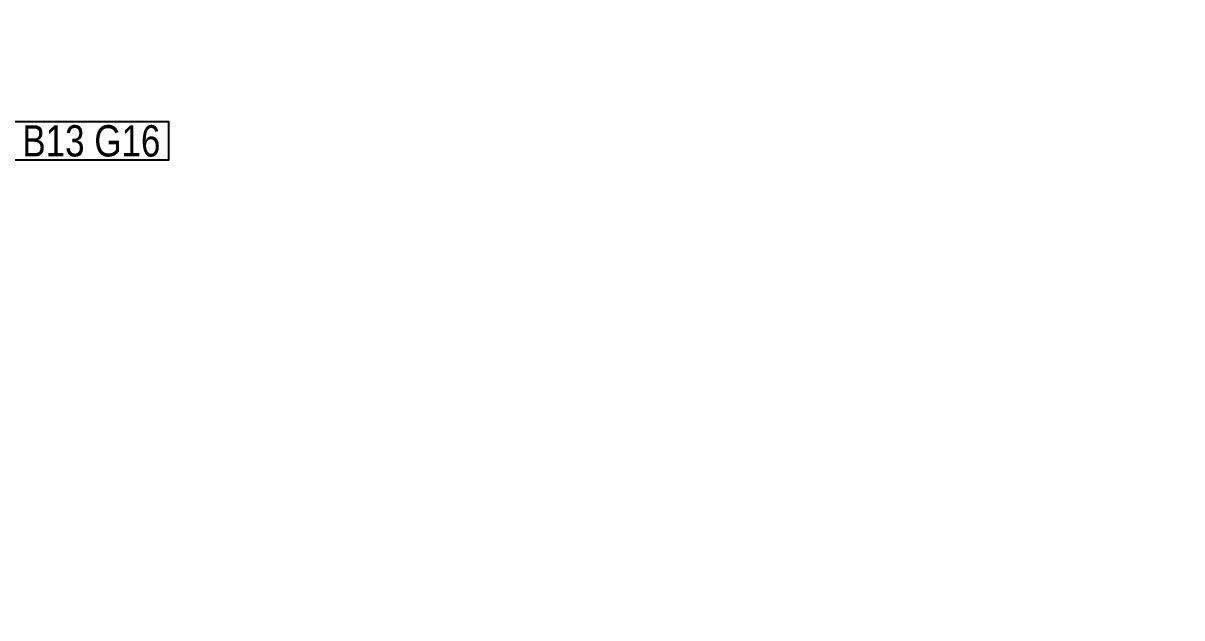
# Model space of a CAD drawing. Header units: millimetres. Extents: x 0 to 594, y 0 to 420.
# Drawn here: x 153.3 to 245.9, y 242.9 to 290.4 of the extents above; entities that cross this region are included whole.
import ezdxf
from ezdxf.enums import TextEntityAlignment as Align

# ---------------------------------------------------------------- set-up
doc = ezdxf.new("R2010")
doc.units = ezdxf.units.MM
doc.header["$LTSCALE"] = 0.25
doc.layers.add('주석', color=7, linetype='Continuous')
doc.layers.add('치수', color=1, linetype='Continuous')
doc.styles.add('AdskIsoAnnotation', font='arial.ttf', dxfattribs={"width": 0.8, "height": 1})
doc.styles.add('AdskIsoMetric', font='arial.ttf', dxfattribs={"width": 0.8, "height": 2.5})
doc.styles.add('AdskIsoMetric-30', font='arial.ttf', dxfattribs={"width": 0.8, "height": 2.5})
doc.styles.add('AdskIsoMetric30', font='arial.ttf', dxfattribs={"width": 0.8, "oblique": 29.99999999969641, "height": 2.5})
doc.dimstyles.new('AdskIsoMetric', dxfattribs={"dimtxt": 2.5, "dimasz": 2.5, "dimexe": 1, "dimexo": 2, "dimgap": 0.8, "dimtad": 1, "dimdec": 0, "dimrnd": 1, "dimzin": 0, "dimdsep": 46, "dimtxsty": 'AdskIsoMetric', "dimcen": 0, "dimclrt": 7, "dimadec": 0, "dimazin": 0, "dimtfac": 1, "dimtdec": 0, "dimtmove": 1, "dimatfit": 3, "dimfxl": 0, "dimfrac": 2, "dimtolj": 1, "dimtzin": 0, "dimarcsym": 0})

# ---------------------------------------------------------------- blocks, each defined once
blk = doc.blocks.new('*D105')
at = {"layer": 'Defpoints', "color": 0}
for p in [(377.7206068445093, 250.7674272159327), (213.7724132530896, 181.1118935126461), (231.8875144417702, 170.6531349649697)]:
    blk.add_point(p, dxfattribs=at)
at = {"layer": '치수', "color": 0, "lineweight": -2}
for p, q in [((353.9049082404302, 262.017427215929), (215.9374767625499, 182.3618935126476)), ((229.8875144417705, 171.8078355033481), (212.7724132530898, 181.6892437818353))]:
    blk.add_line(p, q, dxfattribs=at)
at = {"layer": '치수', "color": 0}
for points in [[(353.6965749070966, 262.3782711341725), (354.1132415737638, 261.6565832976857), (356.0699717498904, 263.2674272159305)], [(215.7291434292163, 182.722737430891), (216.1458100958835, 182.0010495944042), (213.7724132530896, 181.1118935126461)]]:
    blk.add_solid(points, dxfattribs=at)
at = {"layer": '치수', "color": 7, "insert": (283.3148043459164, 223.8791089983322), "char_height": 2.5, "attachment_point": 5, "rotation": 30.00000000003925, "style": 'AdskIsoMetric-30'}
blk.add_mtext('\\A1;2206', dxfattribs=at)
blk = doc.blocks.new('*D114')
at = {"layer": 'Defpoints', "color": 0}
for p in [(212.8733397822014, 370.9420412296371), (212.8733397821886, 345.9420412296327), (62.09119607271737, 262.9704128746549)]:
    blk.add_point(p, dxfattribs=at)
at = {"layer": '치수', "color": 0, "lineweight": -2}
for p, q in [((212.8733397821898, 348.2514423063917), (212.873339782202, 372.0967417680166)), ((64.25625958218936, 285.137929970017), (210.7082762727401, 369.6920412296375)), ((62.09119607271857, 265.2798139514138), (62.09119607272865, 285.0426305083968))]:
    blk.add_line(p, q, dxfattribs=at)
at = {"layer": '치수', "color": 0}
for points in [[(210.4999429394068, 370.0528851478811), (210.9166096060733, 369.331197311394), (212.8733397822014, 370.9420412296371)], [(64.04792624885609, 285.4987738882605), (64.46459291552263, 284.7770860517734), (62.09119607272805, 283.8879299700173)]]:
    blk.add_solid(points, dxfattribs=at)
at = {"layer": '치수', "color": 7, "insert": (137.482267927453, 330.0318828679152), "char_height": 2.5, "attachment_point": 5, "rotation": 29.999999999990475, "style": 'AdskIsoMetric30'}
blk.add_mtext('\\A1;2206', dxfattribs=at)
blk = doc.blocks.new('AnnoRect')
at = {"color": 0, "linetype": 'ByBlock', "lineweight": -2}
blk.add_wipeout([(-0.8095147142857141, -0.5999939999999999), (-0.8095147142857141, 0.5999939999999997), (0.8095147142857136, 0.5999939999999997), (0.8095147142857136, -0.5999939999999997)], dxfattribs=at)
blk.add_lwpolyline([(-0.8095147142857141, -0.5999939999999999), (-0.8095147142857141, 0.5999940000000001), (0.8095147142857141, 0.5999940000000004), (0.8095147142857141, -0.5999939999999997)], close=True, dxfattribs=at)
at = {"color": 0, "linetype": 'ByBlock', "lineweight": -2, "style": 'AdskIsoAnnotation', "width": 0.8}
blk.add_attdef('XX', text='', height=1, dxfattribs=at).set_placement((0, 0), align=Align.MIDDLE_CENTER)

msp = doc.modelspace()

# ---------------------------------------------------------------- dimensions: what is measured, and where the dimension line sits
at = {"layer": '치수'}
for base, p1, p2, angle, override, picture, middle in [((212.8733397822014, 370.9420412296371), (62.09119607271737, 262.9704128746549), (212.8733397821886, 345.9420412296327), 29.99999999999048, {"dimtad": 0, "dimlfac": 12.82073751931189, "dimtxsty": 'AdskIsoMetric30', "dimse1": 0, "dimse2": 0, "dimsd1": 0, "dimsd2": 0, "dimtmove": 1}, '*D114', (137.482267927453, 330.0318828679152)), ((213.7724132530896, 181.1118935126461), (377.7206068445093, 250.7674272159327), (231.8875144417702, 170.6531349649697), 210.0000000000393, {"dimtad": 0, "dimlfac": 13.26116610665064, "dimtxsty": 'AdskIsoMetric-30', "dimse1": 1, "dimse2": 0, "dimsd1": 0, "dimsd2": 0, "dimtmove": 1}, '*D105', (283.3148043459164, 223.8791089983322))]:
    dim = msp.add_linear_dim(base=base, p1=p1, p2=p2, angle=angle, text='2206', dimstyle='AdskIsoMetric', override=override, dxfattribs=at)
    dim.commit()
    dim.dimension.update_dxf_attribs({"geometry": picture, "text_midpoint": middle, "dimtype": 160})

# ---------------------------------------------------------------- next in the draw order: block references
at = {"layer": '주석'}
ref = msp.add_blockref('AnnoRect', (156.0000021230094, 280.9999993201878), dxfattribs=dict(at, xscale=10.99630996309963, yscale=2.586971350613916, zscale=2.5))
ref.add_attrib('XX_001', 'F11 B13 G16', (147.6398384122317, 279.7508519804879), dxfattribs={"layer": '0', "color": 0, "linetype": 'ByBlock', "lineweight": -2, "height": 2.5, "style": 'AdskIsoAnnotation', "width": 0.8})

doc.saveas('drawing.dxf')
